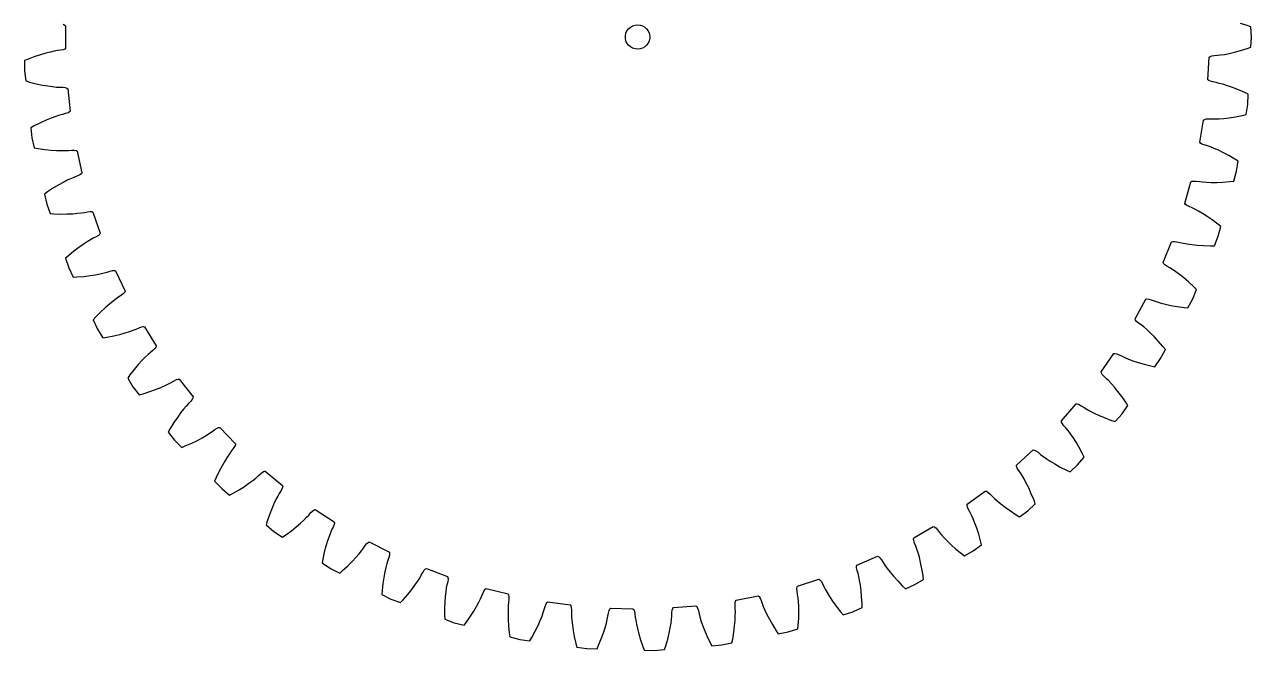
# Model space of a CAD drawing. Extents: x 0 to 150, y 0 to 150.
# Drawn here: x 0 to 150.1, y 0 to 76.6 of the extents above; entities that cross this region are included whole.
import ezdxf

# ---------------------------------------------------------------- set-up
doc = ezdxf.new("R2010")
doc.units = 0

msp = doc.modelspace()

# ---------------------------------------------------------------- linework, layer by layer
for p, q in [((4.73, 76.65), (4.93, 76.56)), ((74.7, 76.56), (75.01, 76.59)), ((75.01, 76.59), (75.32, 76.56)), ((149.61, 76.5), (148.79, 76.75)), ((4.93, 76.56), (5.03, 76.47)), ((5.03, 76.47), (5.03, 73.72)), ((73.52, 75.25), (73.58, 75.56)), ((73.52, 74.94), (73.52, 75.25)), ((73.58, 75.56), (73.71, 75.84)), ((73.71, 75.84), (73.89, 76.1)), ((73.89, 76.1), (74.13, 76.31)), ((74.13, 76.31), (74.4, 76.46)), ((74.4, 76.46), (74.7, 76.56)), ((75.32, 76.56), (75.62, 76.46)), ((75.62, 76.46), (75.89, 76.31)), ((75.89, 76.31), (76.12, 76.1)), ((76.12, 76.1), (76.31, 75.84)), ((76.31, 75.84), (76.43, 75.56)), ((76.43, 75.56), (76.5, 75.25)), ((76.5, 75.25), (76.5, 74.94)), ((150.06, 76.34), (149.61, 76.5)), ((150.13, 75.09), (150.06, 76.34)), ((150.06, 73.84), (150.13, 75.09)), ((4.93, 73.62), (4.73, 73.54)), ((5.03, 73.72), (4.93, 73.62)), ((73.58, 74.63), (73.52, 74.94)), ((73.71, 74.34), (73.58, 74.63)), ((73.89, 74.09), (73.71, 74.34)), ((74.13, 73.88), (73.89, 74.09)), ((74.4, 73.72), (74.13, 73.88)), ((74.7, 73.63), (74.4, 73.72)), ((75.01, 73.59), (74.7, 73.63)), ((75.32, 73.63), (75.01, 73.59)), ((75.62, 73.72), (75.32, 73.63)), ((75.89, 73.88), (75.62, 73.72)), ((76.12, 74.09), (75.89, 73.88)), ((76.31, 74.34), (76.12, 74.09)), ((76.43, 74.63), (76.31, 74.34)), ((76.5, 74.94), (76.43, 74.63)), ((148.79, 73.43), (149.61, 73.69)), ((149.61, 73.69), (150.06, 73.84)), ((0.44, 72.39), (0, 72.21)), ((0, 72.21), (0, 70.95)), ((1.24, 72.69), (0.44, 72.39)), ((1.97, 72.93), (1.24, 72.69)), ((2.62, 73.11), (1.97, 72.93)), ((3.17, 73.25), (2.62, 73.11)), ((3.64, 73.35), (3.17, 73.25)), ((4.02, 73.42), (3.64, 73.35)), ((4.42, 73.47), (4.02, 73.42)), ((4.73, 73.54), (4.42, 73.47)), ((144.8, 69.86), (144.95, 72.61)), ((144.95, 72.61), (145.06, 72.7)), ((145.06, 72.7), (145.27, 72.77)), ((145.27, 72.77), (145.57, 72.82)), ((145.57, 72.82), (145.98, 72.85)), ((145.98, 72.85), (146.36, 72.9)), ((146.36, 72.9), (146.83, 72.97)), ((146.83, 72.97), (147.4, 73.08)), ((147.4, 73.08), (148.05, 73.23)), ((148.05, 73.23), (148.79, 73.43)), ((0, 70.95), (0.14, 69.71)), ((0.14, 69.71), (0.59, 69.58)), ((0.59, 69.58), (1.43, 69.37)), ((1.43, 69.37), (2.18, 69.21)), ((2.18, 69.21), (2.84, 69.1)), ((2.84, 69.1), (3.41, 69.02)), ((144.9, 69.77), (144.8, 69.86)), ((145.1, 69.67), (144.9, 69.77)), ((145.4, 69.59), (145.1, 69.67)), ((145.79, 69.51), (145.4, 69.59)), ((146.17, 69.42), (145.79, 69.51)), ((146.63, 69.3), (146.17, 69.42)), ((147.18, 69.13), (146.63, 69.3)), ((147.81, 68.91), (147.18, 69.13)), ((3.41, 69.02), (3.89, 68.97)), ((3.89, 68.97), (4.27, 68.95)), ((4.27, 68.95), (4.67, 68.94)), ((4.67, 68.94), (4.98, 68.9)), ((4.98, 68.9), (5.19, 68.84)), ((5.19, 68.84), (5.3, 68.76)), ((5.3, 68.76), (5.6, 66.03)), ((148.53, 68.63), (147.81, 68.91)), ((149.31, 68.28), (148.53, 68.63)), ((149.74, 68.08), (149.31, 68.28)), ((149.67, 66.83), (149.74, 68.08)), ((149.47, 65.59), (149.67, 66.83)), ((1.96, 64.59), (1.19, 64.2)), ((2.65, 64.9), (1.96, 64.59)), ((3.27, 65.16), (2.65, 64.9)), ((3.81, 65.36), (3.27, 65.16)), ((4.27, 65.51), (3.81, 65.36)), ((4.64, 65.62), (4.27, 65.51)), ((5.03, 65.72), (4.64, 65.62)), ((5.32, 65.82), (5.03, 65.72)), ((5.51, 65.92), (5.32, 65.82)), ((5.6, 66.03), (5.51, 65.92)), ((143.8, 62.22), (144.26, 64.93)), ((144.26, 64.93), (144.37, 65.01)), ((144.37, 65.01), (144.59, 65.06)), ((144.59, 65.06), (144.9, 65.07)), ((144.9, 65.07), (145.3, 65.06)), ((145.3, 65.06), (145.68, 65.06)), ((145.68, 65.06), (146.16, 65.08)), ((146.16, 65.08), (146.74, 65.13)), ((146.74, 65.13), (147.4, 65.21)), ((147.4, 65.21), (148.16, 65.33)), ((148.16, 65.33), (149.01, 65.49)), ((149.01, 65.49), (149.47, 65.59)), ((1.19, 64.2), (0.77, 63.97)), ((0.77, 63.97), (0.91, 62.73)), ((0.91, 62.73), (1.18, 61.51)), ((143.89, 62.11), (143.8, 62.22)), ((144.07, 61.99), (143.89, 62.11)), ((144.36, 61.88), (144.07, 61.99)), ((144.75, 61.76), (144.36, 61.88)), ((145.11, 61.63), (144.75, 61.76)), ((145.56, 61.45), (145.11, 61.63)), ((1.18, 61.51), (1.65, 61.43)), ((1.65, 61.43), (2.5, 61.31)), ((2.5, 61.31), (3.26, 61.24)), ((3.26, 61.24), (3.93, 61.19)), ((3.93, 61.19), (4.51, 61.18)), ((4.51, 61.18), (4.99, 61.19)), ((4.99, 61.19), (5.38, 61.2)), ((5.38, 61.2), (5.78, 61.24)), ((5.78, 61.24), (6.09, 61.24)), ((6.09, 61.24), (6.3, 61.2)), ((6.3, 61.2), (6.42, 61.13)), ((6.42, 61.13), (7.02, 58.45)), ((146.09, 61.22), (145.56, 61.45)), ((146.69, 60.93), (146.09, 61.22)), ((147.37, 60.58), (146.69, 60.93)), ((148.11, 60.15), (147.37, 60.58)), ((148.52, 59.9), (148.11, 60.15)), ((147.97, 57.46), (148.31, 58.67)), ((148.31, 58.67), (148.52, 59.9)), ((4.8, 57.33), (4.21, 57.01)), ((5.31, 57.59), (4.8, 57.33)), ((5.75, 57.79), (5.31, 57.59)), ((6.11, 57.94), (5.75, 57.79)), ((6.49, 58.08), (6.11, 57.94)), ((6.77, 58.21), (6.49, 58.08)), ((6.95, 58.33), (6.77, 58.21)), ((7.02, 58.45), (6.95, 58.33)), ((141.97, 54.73), (142.72, 57.38)), ((142.72, 57.38), (142.84, 57.44)), ((142.84, 57.44), (143.06, 57.46)), ((143.06, 57.46), (143.37, 57.45)), ((143.37, 57.45), (143.77, 57.39)), ((143.77, 57.39), (144.15, 57.35)), ((144.15, 57.35), (144.63, 57.32)), ((144.63, 57.32), (145.21, 57.3)), ((145.21, 57.3), (145.88, 57.3)), ((145.88, 57.3), (146.64, 57.34)), ((146.64, 57.34), (147.5, 57.41)), ((147.5, 57.41), (147.97, 57.46)), ((2.83, 56.14), (2.45, 55.87)), ((2.45, 55.87), (2.72, 54.65)), ((3.56, 56.61), (2.83, 56.14)), ((4.21, 57.01), (3.56, 56.61)), ((2.72, 54.65), (3.13, 53.47)), ((142.04, 54.61), (141.97, 54.73)), ((142.21, 54.47), (142.04, 54.61)), ((142.49, 54.33), (142.21, 54.47)), ((142.86, 54.17), (142.49, 54.33)), ((143.2, 54), (142.86, 54.17)), ((3.13, 53.47), (3.6, 53.44)), ((3.6, 53.44), (4.46, 53.42)), ((4.46, 53.42), (5.22, 53.43)), ((5.22, 53.43), (5.89, 53.46)), ((5.89, 53.46), (6.47, 53.51)), ((6.47, 53.51), (6.95, 53.57)), ((6.95, 53.57), (7.33, 53.63)), ((7.33, 53.63), (7.72, 53.71)), ((7.72, 53.71), (8.03, 53.74)), ((8.03, 53.74), (8.25, 53.73)), ((8.25, 53.73), (8.37, 53.67)), ((8.37, 53.67), (9.27, 51.07)), ((143.63, 53.78), (143.2, 54)), ((144.13, 53.49), (143.63, 53.78)), ((144.7, 53.13), (144.13, 53.49)), ((145.33, 52.71), (144.7, 53.13)), ((146.03, 52.2), (145.33, 52.71)), ((9.27, 51.07), (9.2, 50.95)), ((146.4, 51.9), (146.03, 52.2)), ((146.06, 50.7), (146.4, 51.9)), ((7.18, 49.71), (6.63, 49.33)), ((7.66, 50.03), (7.18, 49.71)), ((8.08, 50.27), (7.66, 50.03)), ((8.41, 50.46), (8.08, 50.27)), ((8.77, 50.64), (8.41, 50.46)), ((9.04, 50.8), (8.77, 50.64)), ((9.2, 50.95), (9.04, 50.8)), ((139.32, 47.48), (140.36, 50.03)), ((140.36, 50.03), (140.49, 50.08)), ((140.49, 50.08), (140.71, 50.08)), ((140.71, 50.08), (141.01, 50.03)), ((141.01, 50.03), (141.4, 49.93)), ((141.4, 49.93), (141.78, 49.85)), ((141.78, 49.85), (142.25, 49.77)), ((142.25, 49.77), (142.82, 49.69)), ((142.82, 49.69), (143.49, 49.62)), ((143.49, 49.62), (144.25, 49.56)), ((144.25, 49.56), (145.11, 49.54)), ((145.59, 49.54), (146.06, 50.7)), ((5.36, 48.32), (5, 48.01)), ((6.02, 48.87), (5.36, 48.32)), ((6.63, 49.33), (6.02, 48.87)), ((145.11, 49.54), (145.59, 49.54)), ((5, 48.01), (5.41, 46.82)), ((5.41, 46.82), (5.94, 45.69)), ((139.38, 47.36), (139.32, 47.48)), ((139.54, 47.21), (139.38, 47.36)), ((139.79, 47.03), (139.54, 47.21)), ((140.14, 46.83), (139.79, 47.03)), ((140.47, 46.63), (140.14, 46.83)), ((140.87, 46.36), (140.47, 46.63)), ((5.94, 45.69), (6.41, 45.72)), ((6.41, 45.72), (7.27, 45.79)), ((7.27, 45.79), (8.03, 45.88)), ((8.03, 45.88), (8.69, 45.99)), ((8.69, 45.99), (9.26, 46.1)), ((9.26, 46.1), (9.73, 46.21)), ((9.73, 46.21), (10.1, 46.31)), ((10.1, 46.31), (10.48, 46.43)), ((10.48, 46.43), (10.78, 46.5)), ((10.78, 46.5), (11, 46.51)), ((11, 46.51), (11.13, 46.47)), ((11.13, 46.47), (12.31, 43.98)), ((141.33, 46.02), (140.87, 46.36)), ((141.86, 45.6), (141.33, 46.02)), ((142.44, 45.11), (141.86, 45.6)), ((143.08, 44.52), (142.44, 45.11)), ((12.11, 43.69), (11.86, 43.5)), ((12.26, 43.86), (12.11, 43.69)), ((12.31, 43.98), (12.26, 43.86)), ((142.94, 43.03), (143.41, 44.19)), ((143.41, 44.19), (143.08, 44.52)), ((10.38, 42.41), (9.88, 41.96)), ((10.83, 42.77), (10.38, 42.41)), ((11.21, 43.06), (10.83, 42.77)), ((11.53, 43.28), (11.21, 43.06)), ((11.86, 43.5), (11.53, 43.28)), ((135.9, 40.58), (137.21, 43)), ((137.21, 43), (137.34, 43.03)), ((137.34, 43.03), (137.56, 43.01)), ((137.56, 43.01), (137.86, 42.92)), ((137.86, 42.92), (138.23, 42.78)), ((138.23, 42.78), (138.6, 42.66)), ((138.6, 42.66), (139.06, 42.52)), ((139.06, 42.52), (139.62, 42.38)), ((139.62, 42.38), (140.27, 42.24)), ((140.27, 42.24), (141.03, 42.1)), ((141.03, 42.1), (141.88, 41.98)), ((142.35, 41.93), (142.94, 43.03)), ((8.72, 40.82), (8.41, 40.47)), ((9.33, 41.44), (8.72, 40.82)), ((9.88, 41.96), (9.33, 41.44)), ((135.94, 40.45), (135.9, 40.58)), ((141.88, 41.98), (142.35, 41.93)), ((8.41, 40.47), (8.94, 39.34)), ((8.94, 39.34), (9.6, 38.27)), ((12.3, 38.87), (12.85, 39.04)), ((12.85, 39.04), (13.3, 39.2)), ((13.3, 39.2), (13.66, 39.35)), ((13.66, 39.35), (14.03, 39.51)), ((14.03, 39.51), (14.32, 39.61)), ((14.32, 39.61), (14.54, 39.65)), ((14.54, 39.65), (14.67, 39.62)), ((14.67, 39.62), (16.11, 37.27)), ((136.08, 40.28), (135.94, 40.45)), ((136.31, 40.07), (136.08, 40.28)), ((136.64, 39.84), (136.31, 40.07)), ((136.94, 39.6), (136.64, 39.84)), ((137.31, 39.29), (136.94, 39.6)), ((137.73, 38.9), (137.31, 39.29)), ((9.6, 38.27), (10.06, 38.35)), ((10.06, 38.35), (10.91, 38.52)), ((10.91, 38.52), (11.65, 38.69)), ((11.65, 38.69), (12.3, 38.87)), ((138.21, 38.43), (137.73, 38.9)), ((138.73, 37.87), (138.21, 38.43)), ((139.3, 37.22), (138.73, 37.87)), ((15.12, 36.24), (14.77, 35.91)), ((15.41, 36.49), (15.12, 36.24)), ((15.72, 36.75), (15.41, 36.49)), ((15.95, 36.96), (15.72, 36.75)), ((16.07, 37.14), (15.95, 36.96)), ((16.11, 37.27), (16.07, 37.14)), ((131.73, 34.09), (133.3, 36.35)), ((133.3, 36.35), (133.43, 36.37)), ((133.43, 36.37), (133.65, 36.32)), ((133.65, 36.32), (133.94, 36.2)), ((133.94, 36.2), (134.29, 36.02)), ((139, 35.75), (139.6, 36.85)), ((139.6, 36.85), (139.3, 37.22)), ((13.92, 35), (13.43, 34.41)), ((14.37, 35.5), (13.92, 35)), ((14.77, 35.91), (14.37, 35.5)), ((134.29, 36.02), (134.64, 35.86)), ((134.64, 35.86), (135.09, 35.67)), ((135.09, 35.67), (135.63, 35.47)), ((135.63, 35.47), (136.26, 35.26)), ((136.26, 35.26), (137, 35.04)), ((137, 35.04), (137.83, 34.83)), ((137.83, 34.83), (138.29, 34.73)), ((138.29, 34.73), (139, 35.75)), ((12.9, 33.74), (12.62, 33.35)), ((12.62, 33.35), (13.27, 32.29)), ((13.43, 34.41), (12.9, 33.74)), ((18.31, 33.02), (18.59, 33.15)), ((18.59, 33.15), (18.8, 33.21)), ((18.8, 33.21), (18.94, 33.2)), ((18.94, 33.2), (20.63, 31.03)), ((131.76, 33.95), (131.73, 34.09)), ((131.88, 33.77), (131.76, 33.95)), ((132.09, 33.54), (131.88, 33.77)), ((132.39, 33.27), (132.09, 33.54)), ((132.66, 33), (132.39, 33.27)), ((13.27, 32.29), (14.04, 31.3)), ((14.5, 31.43), (15.32, 31.69)), ((15.32, 31.69), (16.04, 31.94)), ((16.04, 31.94), (16.66, 32.19)), ((16.66, 32.19), (17.19, 32.42)), ((17.19, 32.42), (17.62, 32.63)), ((17.62, 32.63), (17.96, 32.82)), ((17.96, 32.82), (18.31, 33.02)), ((132.99, 32.65), (132.66, 33)), ((133.37, 32.22), (132.99, 32.65)), ((133.79, 31.7), (133.37, 32.22)), ((134.25, 31.08), (133.79, 31.7)), ((14.04, 31.3), (14.5, 31.43)), ((20.02, 30.17), (19.76, 29.89)), ((20.3, 30.46), (20.02, 30.17)), ((20.5, 30.7), (20.3, 30.46)), ((20.61, 30.89), (20.5, 30.7)), ((20.63, 31.03), (20.61, 30.89)), ((126.87, 28.1), (128.68, 30.17)), ((128.68, 30.17), (128.82, 30.18)), ((128.82, 30.18), (129.03, 30.11)), ((129.03, 30.11), (129.3, 29.96)), ((134.74, 30.38), (134.25, 31.08)), ((135, 29.98), (134.74, 30.38)), ((19.1, 29.07), (18.7, 28.52)), ((19.45, 29.52), (19.1, 29.07)), ((19.76, 29.89), (19.45, 29.52)), ((129.3, 29.96), (129.64, 29.74)), ((129.64, 29.74), (129.97, 29.54)), ((129.97, 29.54), (130.39, 29.3)), ((130.39, 29.3), (130.9, 29.04)), ((130.9, 29.04), (131.51, 28.76)), ((131.51, 28.76), (132.21, 28.46)), ((133.47, 28.01), (134.29, 28.95)), ((134.29, 28.95), (135, 29.98)), ((17.82, 27.16), (17.59, 26.74)), ((18.28, 27.89), (17.82, 27.16)), ((18.7, 28.52), (18.28, 27.89)), ((22.96, 26.8), (23.28, 27.04)), ((23.28, 27.04), (23.55, 27.2)), ((23.55, 27.2), (23.75, 27.28)), ((23.75, 27.28), (23.89, 27.28)), ((23.89, 27.28), (25.81, 25.31)), ((126.89, 27.96), (126.87, 28.1)), ((126.99, 27.76), (126.89, 27.96)), ((127.17, 27.51), (126.99, 27.76)), ((127.44, 27.21), (127.17, 27.51)), ((127.68, 26.91), (127.44, 27.21)), ((132.21, 28.46), (133.02, 28.16)), ((133.02, 28.16), (133.47, 28.01)), ((17.59, 26.74), (18.36, 25.76)), ((18.36, 25.76), (19.23, 24.86)), ((20.46, 25.38), (21.15, 25.72)), ((21.15, 25.72), (21.74, 26.03)), ((21.74, 26.03), (22.23, 26.32)), ((22.23, 26.32), (22.64, 26.58)), ((22.64, 26.58), (22.96, 26.8)), ((127.97, 26.53), (127.68, 26.91)), ((128.3, 26.06), (127.97, 26.53)), ((128.66, 25.49), (128.3, 26.06)), ((19.23, 24.86), (19.67, 25.04)), ((19.67, 25.04), (20.46, 25.38)), ((25.07, 24.08), (24.8, 23.68)), ((25.3, 24.4), (25.07, 24.08)), ((25.54, 24.71), (25.3, 24.4)), ((25.71, 24.97), (25.54, 24.71)), ((25.8, 25.17), (25.71, 24.97)), ((25.81, 25.31), (25.8, 25.17)), ((121.39, 22.68), (123.41, 24.54)), ((123.41, 24.54), (123.55, 24.53)), ((123.55, 24.53), (123.75, 24.44)), ((123.75, 24.44), (124.01, 24.26)), ((124.01, 24.26), (124.32, 24)), ((129.05, 24.83), (128.66, 25.49)), ((129.46, 24.08), (129.05, 24.83)), ((129.67, 23.65), (129.46, 24.08)), ((24.17, 22.61), (23.81, 21.93)), ((24.5, 23.19), (24.17, 22.61)), ((24.8, 23.68), (24.5, 23.19)), ((121.39, 22.54), (121.39, 22.68)), ((121.47, 22.33), (121.39, 22.54)), ((124.32, 24), (124.62, 23.77)), ((124.62, 23.77), (125.01, 23.49)), ((125.01, 23.49), (125.49, 23.17)), ((125.49, 23.17), (126.07, 22.83)), ((126.07, 22.83), (126.74, 22.45)), ((127.93, 21.86), (128.85, 22.71)), ((128.85, 22.71), (129.67, 23.65)), ((23.44, 21.16), (23.26, 20.72)), ((23.81, 21.93), (23.44, 21.16)), ((27.92, 20.81), (28.3, 21.11)), ((28.3, 21.11), (28.59, 21.36)), ((28.59, 21.36), (28.88, 21.64)), ((28.88, 21.64), (29.13, 21.83)), ((29.13, 21.83), (29.32, 21.93)), ((29.32, 21.93), (29.46, 21.95)), ((29.46, 21.95), (31.58, 20.2)), ((121.62, 22.06), (121.47, 22.33)), ((121.85, 21.73), (121.62, 22.06)), ((122.06, 21.41), (121.85, 21.73)), ((122.3, 21), (122.06, 21.41)), ((126.74, 22.45), (127.5, 22.06)), ((127.5, 22.06), (127.93, 21.86)), ((23.26, 20.72), (24.13, 19.82)), ((24.13, 19.82), (25.09, 19.03)), ((25.51, 19.25), (26.26, 19.68)), ((26.26, 19.68), (26.9, 20.09)), ((26.9, 20.09), (27.46, 20.47)), ((27.46, 20.47), (27.92, 20.81)), ((31.39, 19.58), (31.17, 19.23)), ((31.53, 19.85), (31.39, 19.58)), ((31.59, 20.06), (31.53, 19.85)), ((31.58, 20.2), (31.59, 20.06)), ((115.34, 17.89), (117.56, 19.52)), ((117.56, 19.52), (117.69, 19.5)), ((122.58, 20.49), (122.3, 21)), ((122.88, 19.89), (122.58, 20.49)), ((123.19, 19.19), (122.88, 19.89)), ((25.09, 19.03), (25.51, 19.25)), ((30.76, 18.47), (30.51, 17.95)), ((30.98, 18.9), (30.76, 18.47)), ((31.17, 19.23), (30.98, 18.9)), ((117.69, 19.5), (117.88, 19.38)), ((117.88, 19.38), (118.12, 19.18)), ((118.12, 19.18), (118.4, 18.89)), ((118.4, 18.89), (118.67, 18.62)), ((118.67, 18.62), (119.03, 18.3)), ((119.03, 18.3), (119.48, 17.93)), ((123.52, 18.4), (123.19, 19.19)), ((123.68, 17.95), (123.52, 18.4)), ((29.97, 16.62), (29.69, 15.81)), ((30.25, 17.34), (29.97, 16.62)), ((30.51, 17.95), (30.25, 17.34)), ((34.52, 16.3), (34.78, 16.58)), ((34.78, 16.58), (35.04, 16.89)), ((35.04, 16.89), (35.27, 17.1)), ((35.27, 17.1), (35.45, 17.23)), ((35.45, 17.23), (35.58, 17.26)), ((35.58, 17.26), (37.88, 15.76)), ((115.33, 17.76), (115.34, 17.89)), ((115.38, 17.54), (115.33, 17.76)), ((115.5, 17.26), (115.38, 17.54)), ((115.7, 16.9), (115.5, 17.26)), ((115.87, 16.56), (115.7, 16.9)), ((116.07, 16.12), (115.87, 16.56)), ((119.48, 17.93), (120.01, 17.53)), ((120.01, 17.53), (120.63, 17.08)), ((120.63, 17.08), (121.35, 16.61)), ((121.35, 16.61), (121.76, 16.36)), ((121.76, 16.36), (122.76, 17.11)), ((122.76, 17.11), (123.68, 17.95)), ((29.69, 15.81), (29.55, 15.36)), ((29.55, 15.36), (30.52, 14.56)), ((32.65, 14.66), (33.25, 15.13)), ((33.25, 15.13), (33.75, 15.57)), ((33.75, 15.57), (34.18, 15.96)), ((34.18, 15.96), (34.52, 16.3)), ((37.76, 15.11), (37.58, 14.75)), ((37.87, 15.41), (37.76, 15.11)), ((37.91, 15.62), (37.87, 15.41)), ((37.88, 15.76), (37.91, 15.62)), ((108.8, 13.8), (111.19, 15.18)), ((111.19, 15.18), (111.32, 15.14)), ((111.32, 15.14), (111.49, 15)), ((116.28, 15.59), (116.07, 16.12)), ((116.52, 14.96), (116.28, 15.59)), ((30.52, 14.56), (31.57, 13.88)), ((31.57, 13.88), (31.96, 14.15)), ((31.96, 14.15), (32.65, 14.66)), ((37.26, 13.95), (37.07, 13.41)), ((37.43, 14.4), (37.26, 13.95)), ((37.58, 14.75), (37.43, 14.4)), ((108.77, 13.67), (108.8, 13.8)), ((108.8, 13.45), (108.77, 13.67)), ((111.49, 15), (111.7, 14.77)), ((111.7, 14.77), (111.95, 14.46)), ((111.95, 14.46), (112.2, 14.16)), ((112.2, 14.16), (112.52, 13.8)), ((112.52, 13.8), (112.92, 13.39)), ((116.75, 14.23), (116.52, 14.96)), ((116.99, 13.4), (116.75, 14.23)), ((36.68, 12.02), (36.49, 11.18)), ((36.87, 12.76), (36.68, 12.02)), ((37.07, 13.41), (36.87, 12.76)), ((40.93, 11.83), (41.23, 12.2)), ((41.23, 12.2), (41.46, 12.51)), ((41.46, 12.51), (41.69, 12.84)), ((41.69, 12.84), (41.89, 13.08)), ((41.89, 13.08), (42.05, 13.23)), ((42.05, 13.23), (42.18, 13.28)), ((42.18, 13.28), (44.64, 12.03)), ((44.64, 12.03), (44.67, 11.9)), ((108.9, 13.15), (108.8, 13.45)), ((109.05, 12.78), (108.9, 13.15)), ((109.18, 12.42), (109.05, 12.78)), ((109.33, 11.96), (109.18, 12.42)), ((112.92, 13.39), (113.4, 12.92)), ((113.4, 12.92), (113.97, 12.42)), ((113.97, 12.42), (114.64, 11.87)), ((115.01, 11.58), (116.09, 12.2)), ((116.09, 12.2), (117.1, 12.94)), ((117.1, 12.94), (116.99, 13.4)), ((36.49, 11.18), (36.4, 10.72)), ((36.4, 10.72), (37.45, 10.04)), ((39.55, 10.36), (40.1, 10.9)), ((40.1, 10.9), (40.55, 11.39)), ((40.55, 11.39), (40.93, 11.83)), ((44.34, 10.63), (44.21, 10.17)), ((44.45, 11), (44.34, 10.63)), ((44.58, 11.38), (44.45, 11)), ((44.66, 11.68), (44.58, 11.38)), ((44.67, 11.9), (44.66, 11.68)), ((101.86, 10.46), (104.38, 11.56)), ((104.38, 11.56), (104.5, 11.51)), ((104.5, 11.51), (104.66, 11.35)), ((104.66, 11.35), (104.84, 11.1)), ((104.84, 11.1), (105.05, 10.76)), ((105.05, 10.76), (105.27, 10.44)), ((109.49, 11.41), (109.33, 11.96)), ((109.65, 10.76), (109.49, 11.41)), ((109.8, 10.01), (109.65, 10.76)), ((114.64, 11.87), (115.01, 11.58)), ((37.45, 10.04), (38.56, 9.47)), ((38.56, 9.47), (38.92, 9.78)), ((38.92, 9.78), (39.55, 10.36)), ((44.09, 9.61), (43.96, 8.95)), ((44.21, 10.17), (44.09, 9.61)), ((48.35, 8.87), (48.55, 9.2)), ((48.55, 9.2), (48.74, 9.56)), ((48.74, 9.56), (48.91, 9.82)), ((48.91, 9.82), (49.06, 9.98)), ((49.06, 9.98), (49.18, 10.04)), ((49.18, 10.04), (51.76, 9.07)), ((51.76, 9.07), (51.81, 8.95)), ((101.81, 10.33), (101.86, 10.46)), ((101.82, 10.11), (101.81, 10.33)), ((101.88, 9.8), (101.82, 10.11)), ((101.99, 9.41), (101.88, 9.8)), ((102.08, 9.04), (101.99, 9.41)), ((102.18, 8.57), (102.08, 9.04)), ((105.27, 10.44), (105.55, 10.05)), ((105.55, 10.05), (105.9, 9.59)), ((105.9, 9.59), (106.33, 9.08)), ((106.33, 9.08), (106.84, 8.51)), ((109.95, 9.16), (109.8, 10.01)), ((110.01, 8.69), (109.95, 9.16)), ((43.85, 8.19), (43.75, 7.34)), ((43.96, 8.95), (43.85, 8.19)), ((47.37, 7.45), (47.77, 7.99)), ((47.77, 7.99), (48.1, 8.46)), ((48.1, 8.46), (48.35, 8.87)), ((51.61, 7.65), (51.54, 7.17)), ((51.69, 8.03), (51.61, 7.65)), ((51.78, 8.42), (51.69, 8.03)), ((51.82, 8.73), (51.78, 8.42)), ((51.81, 8.95), (51.82, 8.73)), ((56.25, 7.34), (56.38, 7.52)), ((56.38, 7.52), (56.49, 7.59)), ((56.49, 7.59), (59.16, 6.92)), ((94.51, 7.55), (94.52, 7.77)), ((94.53, 7.24), (94.51, 7.55)), ((94.52, 7.77), (94.58, 7.89)), ((94.58, 7.89), (97.21, 8.72)), ((97.21, 8.72), (97.33, 8.65)), ((97.33, 8.65), (97.47, 8.48)), ((97.47, 8.48), (97.62, 8.21)), ((97.62, 8.21), (97.8, 7.85)), ((97.8, 7.85), (97.97, 7.5)), ((102.27, 8), (102.18, 8.57)), ((102.36, 7.34), (102.27, 8)), ((106.84, 8.51), (107.44, 7.89)), ((107.44, 7.89), (107.78, 7.56)), ((107.78, 7.56), (108.93, 8.07)), ((108.93, 8.07), (110.01, 8.69)), ((43.75, 7.34), (43.72, 6.86)), ((43.72, 6.86), (44.83, 6.3)), ((44.83, 6.3), (46, 5.86)), ((46, 5.86), (46.33, 6.21)), ((46.33, 6.21), (46.89, 6.86)), ((46.89, 6.86), (47.37, 7.45)), ((51.48, 6.6), (51.43, 5.93)), ((51.54, 7.17), (51.48, 6.6)), ((55.59, 5.91), (55.8, 6.34)), ((55.8, 6.34), (55.96, 6.69)), ((55.96, 6.69), (56.11, 7.07)), ((56.11, 7.07), (56.25, 7.34)), ((59.16, 6.92), (59.23, 6.8)), ((59.25, 6.27), (59.21, 5.87)), ((59.23, 6.8), (59.26, 6.58)), ((59.26, 6.58), (59.25, 6.27)), ((86.96, 5.82), (87, 6.03)), ((87, 6.03), (87.07, 6.15)), ((87.07, 6.15), (89.77, 6.68)), ((89.77, 6.68), (89.88, 6.59)), ((89.88, 6.59), (90.01, 6.41)), ((90.01, 6.41), (90.13, 6.13)), ((90.13, 6.13), (90.26, 5.75)), ((94.6, 6.85), (94.53, 7.24)), ((94.65, 6.46), (94.6, 6.85)), ((94.69, 5.98), (94.65, 6.46)), ((97.97, 7.5), (98.21, 7.08)), ((98.21, 7.08), (98.51, 6.59)), ((98.51, 6.59), (98.88, 6.03)), ((98.88, 6.03), (99.32, 5.41)), ((102.43, 6.58), (102.36, 7.34)), ((102.48, 5.72), (102.43, 6.58)), ((51.4, 5.17), (51.39, 4.31)), ((51.43, 5.93), (51.4, 5.17)), ((54.57, 4.18), (54.98, 4.82)), ((54.98, 4.82), (55.32, 5.4)), ((55.32, 5.4), (55.59, 5.91)), ((59.18, 5.49), (59.16, 5.01)), ((59.16, 5.01), (59.16, 4.43)), ((59.21, 5.87), (59.18, 5.49)), ((63.32, 4.19), (63.48, 4.64)), ((63.48, 4.64), (63.6, 5.01)), ((63.6, 5.01), (63.71, 5.4)), ((63.71, 5.4), (63.82, 5.69)), ((63.82, 5.69), (63.93, 5.88)), ((63.93, 5.88), (64.03, 5.97)), ((64.03, 5.97), (66.76, 5.59)), ((66.76, 5.59), (66.84, 5.48)), ((66.84, 5.48), (66.89, 5.26)), ((66.89, 5.26), (66.92, 4.95)), ((66.92, 4.95), (66.92, 4.55)), ((66.92, 4.55), (66.93, 4.17)), ((71.38, 4.18), (71.44, 4.58)), ((71.44, 4.58), (71.52, 4.88)), ((71.52, 4.88), (71.61, 5.08)), ((71.61, 5.08), (71.7, 5.18)), ((71.7, 5.18), (74.45, 5.1)), ((74.45, 5.1), (74.54, 5)), ((74.54, 5), (74.62, 4.79)), ((74.62, 4.79), (74.68, 4.49)), ((79.2, 4.21), (79.22, 4.62)), ((79.22, 4.62), (79.26, 4.92)), ((79.26, 4.92), (79.33, 5.13)), ((79.33, 5.13), (79.41, 5.24)), ((79.41, 5.24), (82.16, 5.47)), ((82.16, 5.47), (82.26, 5.37)), ((82.26, 5.37), (82.36, 5.18)), ((82.36, 5.18), (82.45, 4.88)), ((82.45, 4.88), (82.54, 4.49)), ((86.95, 5.51), (86.96, 5.82)), ((86.97, 5.1), (86.95, 5.51)), ((86.98, 4.72), (86.97, 5.1)), ((86.97, 4.24), (86.98, 4.72)), ((90.26, 5.75), (90.4, 5.39)), ((90.4, 5.39), (90.58, 4.94)), ((90.58, 4.94), (90.83, 4.42)), ((94.73, 5.41), (94.69, 5.98)), ((94.74, 4.74), (94.73, 5.41)), ((94.73, 3.97), (94.74, 4.74)), ((99.32, 5.41), (99.85, 4.73)), ((99.85, 4.73), (100.15, 4.37)), ((100.15, 4.37), (101.35, 4.74)), ((101.35, 4.74), (102.49, 5.24)), ((102.49, 5.24), (102.48, 5.72)), ((51.39, 4.31), (51.41, 3.84)), ((51.41, 3.84), (52.58, 3.4)), ((52.58, 3.4), (53.8, 3.09)), ((53.8, 3.09), (54.08, 3.47)), ((54.08, 3.47), (54.57, 4.18)), ((59.16, 4.43), (59.18, 3.76)), ((59.18, 3.76), (59.23, 3)), ((62.49, 2.36), (62.83, 3.05)), ((62.83, 3.05), (63.1, 3.66)), ((63.1, 3.66), (63.32, 4.19)), ((66.93, 4.17), (66.96, 3.69)), ((66.96, 3.69), (67.03, 3.11)), ((67.03, 3.11), (67.12, 2.45)), ((71.03, 2.78), (71.19, 3.34)), ((71.19, 3.34), (71.3, 3.8)), ((71.3, 3.8), (71.38, 4.18)), ((74.68, 4.49), (74.73, 4.09)), ((74.73, 4.09), (74.78, 3.71)), ((74.78, 3.71), (74.87, 3.24)), ((74.87, 3.24), (74.99, 2.67)), ((79.01, 2.78), (79.11, 3.35)), ((79.11, 3.35), (79.17, 3.83)), ((79.17, 3.83), (79.2, 4.21)), ((82.54, 4.49), (82.64, 4.12)), ((82.64, 4.12), (82.77, 3.66)), ((82.77, 3.66), (82.96, 3.11)), ((82.96, 3.11), (83.2, 2.49)), ((86.88, 3), (86.94, 3.66)), ((86.94, 3.66), (86.97, 4.24)), ((90.83, 4.42), (91.14, 3.83)), ((91.14, 3.83), (91.51, 3.16)), ((91.51, 3.16), (91.96, 2.42)), ((94.64, 2.64), (94.68, 3.11)), ((94.68, 3.11), (94.73, 3.97)), ((59.23, 3), (59.32, 2.14)), ((59.32, 2.14), (59.39, 1.67)), ((59.39, 1.67), (60.61, 1.36)), ((61.84, 1.19), (62.08, 1.6)), ((62.08, 1.6), (62.49, 2.36)), ((67.12, 2.45), (67.26, 1.7)), ((67.26, 1.7), (67.45, 0.86)), ((70.57, 1.42), (70.83, 2.14)), ((70.83, 2.14), (71.03, 2.78)), ((74.99, 2.67), (75.16, 2.02)), ((75.16, 2.02), (75.38, 1.29)), ((78.7, 1.38), (78.88, 2.13)), ((78.88, 2.13), (79.01, 2.78)), ((83.2, 2.49), (83.5, 1.78)), ((83.5, 1.78), (83.86, 1)), ((86.65, 1.39), (86.79, 2.24)), ((86.79, 2.24), (86.88, 3)), ((91.96, 2.42), (92.22, 2.03)), ((92.22, 2.03), (93.45, 2.27)), ((93.45, 2.27), (94.64, 2.64)), ((60.61, 1.36), (61.84, 1.19)), ((67.45, 0.86), (67.56, 0.4)), ((67.56, 0.4), (68.8, 0.23)), ((68.8, 0.23), (70.05, 0.19)), ((70.05, 0.19), (70.25, 0.63)), ((70.25, 0.63), (70.57, 1.42)), ((75.38, 1.29), (75.66, 0.48)), ((75.66, 0.48), (75.83, 0.03)), ((75.83, 0.03), (77.08, 0)), ((77.08, 0), (78.32, 0.1)), ((78.32, 0.1), (78.47, 0.55)), ((78.47, 0.55), (78.7, 1.38)), ((83.86, 1), (84.08, 0.58)), ((84.08, 0.58), (85.33, 0.68)), ((85.33, 0.68), (86.55, 0.92)), ((86.55, 0.92), (86.65, 1.39))]:
    msp.add_line(p, q)

doc.saveas('drawing.dxf')
